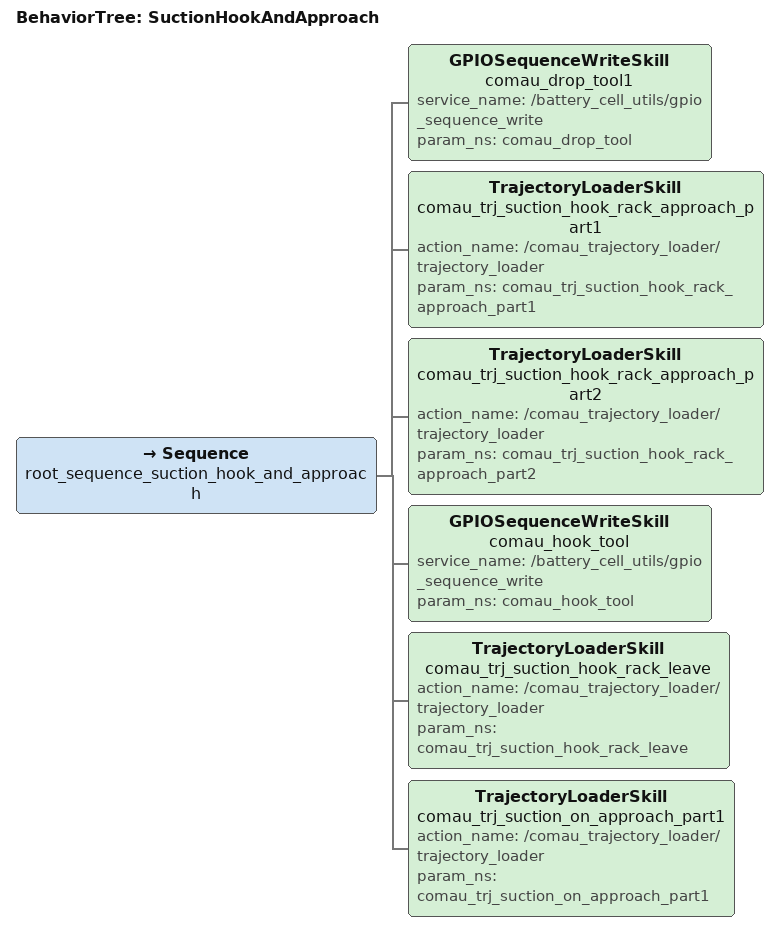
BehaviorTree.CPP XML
<root BTCPP_format="4" >
     <BehaviorTree ID="SuctionHookAndApproach">
        <Sequence name="root_sequence_suction_hook_and_approach">
            <!-- Hook -->
            <GPIOSequenceWriteSkill name="comau_drop_tool1" service_name="/battery_cell_utils/gpio_sequence_write" param_ns="comau_drop_tool"/>
            <TrajectoryLoaderSkill name="comau_trj_suction_hook_rack_approach_part1" action_name= "/comau_trajectory_loader/trajectory_loader" param_ns="comau_trj_suction_hook_rack_approach_part1"/>
            <TrajectoryLoaderSkill name="comau_trj_suction_hook_rack_approach_part2" action_name= "/comau_trajectory_loader/trajectory_loader" param_ns="comau_trj_suction_hook_rack_approach_part2"/>
            <GPIOSequenceWriteSkill name="comau_hook_tool" service_name="/battery_cell_utils/gpio_sequence_write" param_ns="comau_hook_tool"/>
            <TrajectoryLoaderSkill name="comau_trj_suction_hook_rack_leave" action_name= "/comau_trajectory_loader/trajectory_loader" param_ns="comau_trj_suction_hook_rack_leave"/>

            <!-- Approach -->
            <TrajectoryLoaderSkill name="comau_trj_suction_on_approach_part1" action_name= "/comau_trajectory_loader/trajectory_loader" param_ns="comau_trj_suction_on_approach_part1"/>
        </Sequence>
     </BehaviorTree>
 </root>
